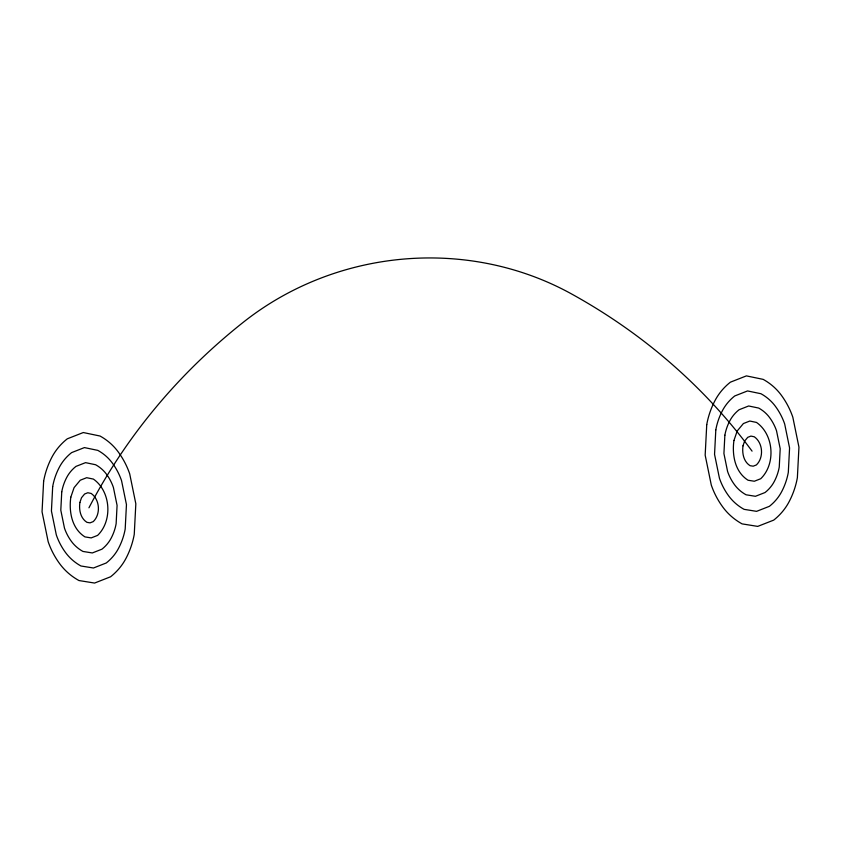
<?xml version="1.0" encoding="UTF-8"?>
<svg xmlns="http://www.w3.org/2000/svg" width="841" height="841" viewBox="0 0 841 841"><rect width="100%" height="100%" fill="white"/><g stroke="black" fill="none" stroke-linecap="round" stroke-linejoin="round"><path stroke-width="1.26" d="M88.936 507.796A594.923 550.424 -8.4 0 1 243.806 321.861A282.113 261.015 -8.4 0 1 571.428 293.877A594.923 550.424 -8.4 0 1 752.064 451.144M43.627 481.262L42.05 511.801L48.168 541.688A93.172 86.203 -8.4 0 0 59.774 563.838A63.17 58.45 -8.4 0 0 78.959 580.542L94.591 583.055L110.602 576.768A59.49 55.043 -8.4 0 0 126.087 558.182A93.172 86.203 -8.4 0 0 134.255 534.34L135.832 503.791L129.714 473.904A93.172 86.203 -8.4 0 0 118.097 451.754A59.49 55.043 -8.4 0 0 100.037 436.027L83.291 432.537L67.28 438.823A59.49 55.043 -8.4 0 0 51.785 457.42A93.172 86.203 -8.4 0 0 43.627 481.262M52.689 486.561L51.427 511.002L56.315 534.908A74.544 68.962 -8.4 0 0 65.609 552.632A50.534 46.76 -8.4 0 0 80.957 565.993L93.456 568.001L106.271 562.976A47.59 44.037 -8.4 0 0 118.665 548.101A74.544 68.962 -8.4 0 0 125.193 529.031L126.455 504.589L121.556 480.684A74.544 68.962 -8.4 0 0 112.263 462.96A47.59 44.037 -8.4 0 0 97.819 450.377L84.415 447.591L71.611 452.616A47.59 44.037 -8.4 0 0 59.217 467.491A74.544 68.962 -8.4 0 0 52.689 486.561M61.75 491.869L60.804 510.203L64.473 528.137A55.905 51.722 -8.4 0 0 71.443 541.425A37.898 35.07 -8.4 0 0 82.954 551.444L92.331 552.947L101.94 549.184A35.7 33.03 -8.4 0 0 111.233 538.03A55.905 51.722 -8.4 0 0 116.132 523.722L117.078 505.388L113.409 487.465A55.905 51.722 -8.4 0 0 106.439 474.166A35.7 33.03 -8.4 0 0 95.601 464.737L85.551 462.645L75.942 466.408A35.7 33.03 -8.4 0 0 66.649 477.572A55.905 51.722 -8.4 0 0 61.75 491.869M70.812 497.178C68.804 511.58 71.758 528.6 84.952 536.894L91.196 537.904L97.609 535.391C112.852 520.695 110.833 491.239 93.383 479.086L86.676 477.699L80.273 480.211L74.082 487.643L70.812 497.178M79.874 502.487C78.875 509.688 80.347 518.193 86.949 522.345L90.071 522.85L93.277 521.588C100.899 514.24 99.89 499.522 91.154 493.446L87.811 492.742L84.605 494.003L81.514 497.725L79.874 502.487M706.745 424.6L705.168 455.149L711.286 485.036A93.172 86.203 -8.4 0 0 722.903 507.186A63.17 58.45 -8.4 0 0 742.077 523.88L757.709 526.392L773.72 520.116A59.49 55.043 -8.4 0 0 789.215 501.52A93.172 86.203 -8.4 0 0 797.373 477.677L798.95 447.139L792.832 417.241A93.172 86.203 -8.4 0 0 781.226 395.091A59.49 55.043 -8.4 0 0 763.155 379.365L746.409 375.885L730.398 382.171A59.49 55.043 -8.4 0 0 714.913 400.758A93.172 86.203 -8.4 0 0 706.745 424.6M715.807 429.909L714.545 454.34L719.444 478.256A74.544 68.962 -8.4 0 0 728.737 495.98A50.534 46.76 -8.4 0 0 744.075 509.341L756.585 511.349L769.389 506.324A47.59 44.037 -8.4 0 0 781.783 491.449A74.544 68.962 -8.4 0 0 788.311 472.369L789.573 447.938L784.685 424.022A74.544 68.962 -8.4 0 0 775.391 406.308A47.59 44.037 -8.4 0 0 760.937 393.725L747.544 390.939L734.729 395.964A47.59 44.037 -8.4 0 0 722.335 410.839A74.544 68.962 -8.4 0 0 715.807 429.909M724.868 435.218L723.922 453.541L727.591 471.475A55.905 51.722 -8.4 0 0 734.561 484.763A37.898 35.07 -8.4 0 0 746.072 494.792L755.449 496.295L765.058 492.521A35.7 33.03 -8.4 0 0 774.351 481.367A55.905 51.722 -8.4 0 0 779.25 467.06L780.196 448.737L776.527 430.802A55.905 51.722 -8.4 0 0 769.557 417.514A35.7 33.03 -8.4 0 0 758.719 408.074L748.669 405.982L739.06 409.756A35.7 33.03 -8.4 0 0 729.767 420.91A55.905 51.722 -8.4 0 0 724.868 435.218M733.93 440.526C731.933 454.918 734.876 471.938 748.07 480.243L754.324 481.241L760.727 478.729C775.97 464.032 773.951 434.587 756.501 422.434L749.804 421.036L743.391 423.549L737.2 430.991L733.93 440.526M743.002 445.835C741.993 453.026 743.465 461.541 750.067 465.693L753.189 466.187L756.395 464.936C764.017 457.588 763.008 442.86 754.282 436.784L750.929 436.09L747.723 437.341L744.632 441.062L743.002 445.835"/></g></svg>
